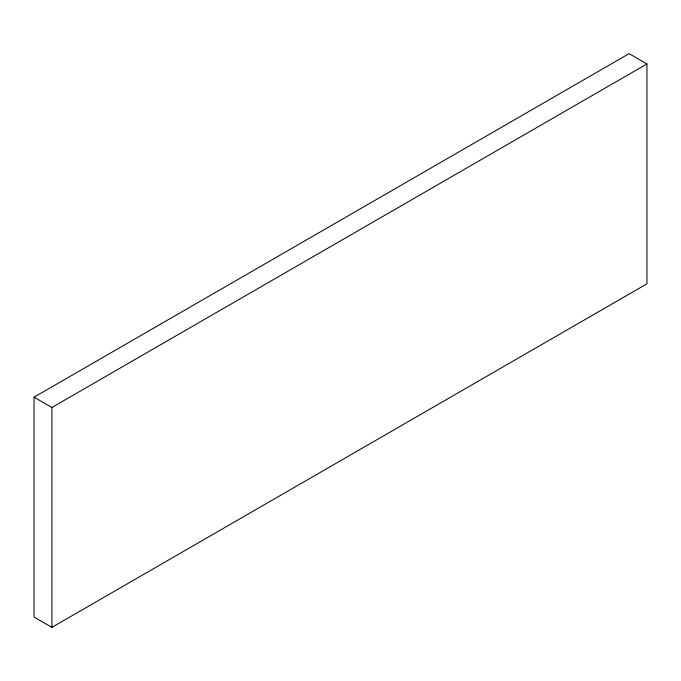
<?xml version="1.0" encoding="UTF-8"?>
<svg xmlns="http://www.w3.org/2000/svg" width="681" height="681" viewBox="0 0 681 681"><rect width="100%" height="100%" fill="white"/><g stroke="black" fill="none" stroke-linecap="round" stroke-linejoin="round"><path stroke-width="1.02" d="M34.05 397.185L629.099 53.637L646.95 63.946L646.95 283.815L51.901 627.363L34.05 617.054L34.05 397.185L51.901 407.493L646.95 63.946M51.901 407.493L51.901 627.363"/></g></svg>
